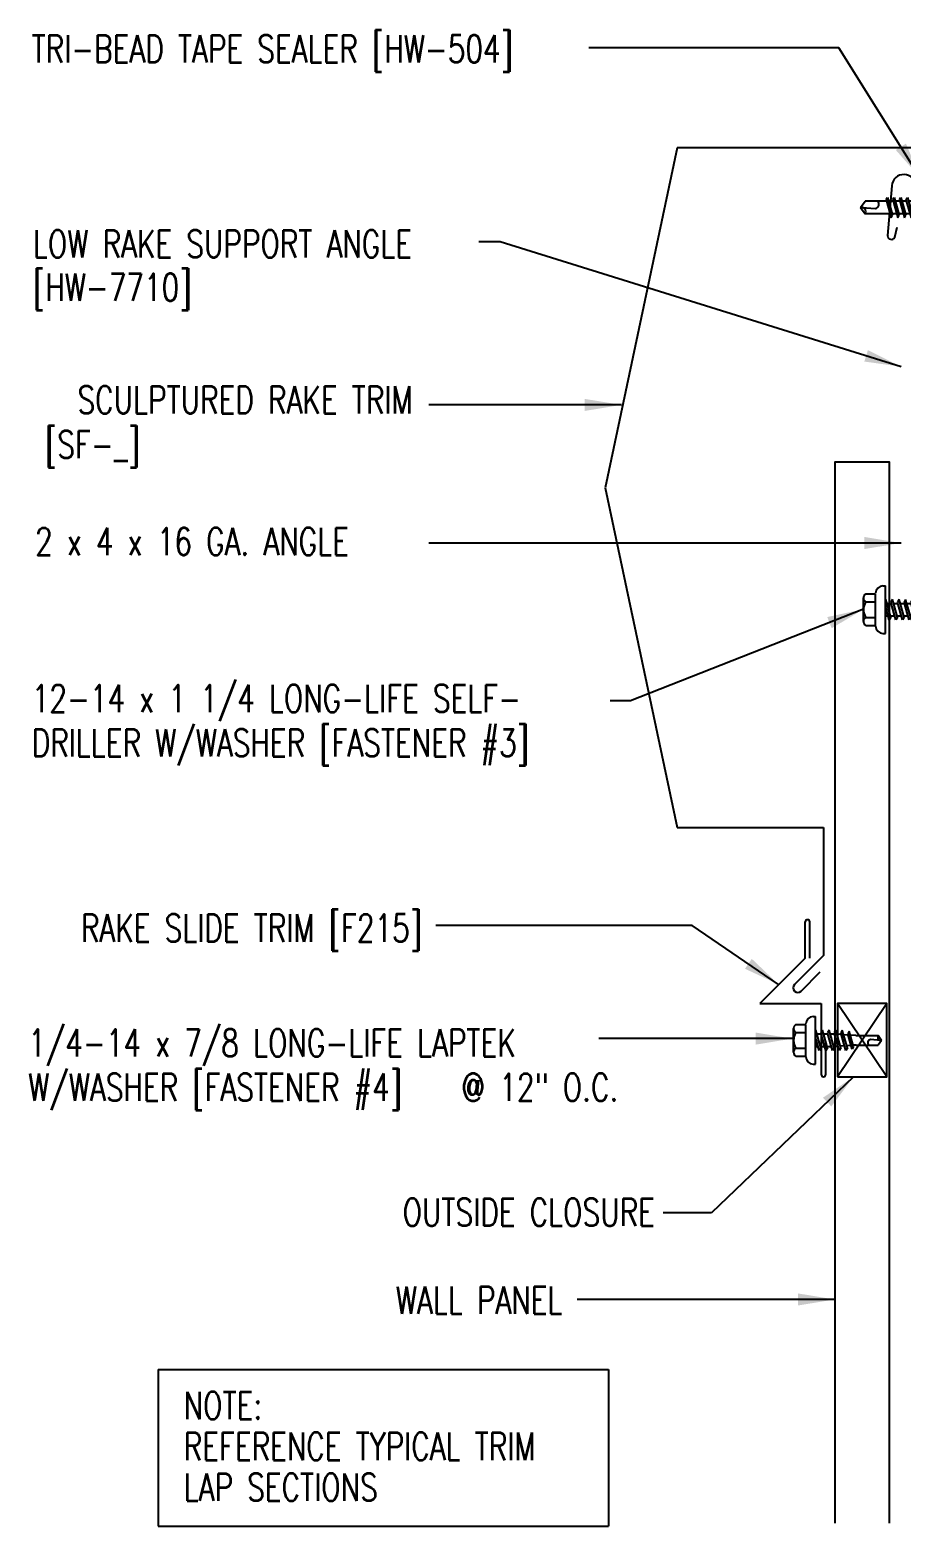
# Model space of a CAD drawing. Extents: x 10.1 to 39.2, y 12.3 to 39.
# Drawn here: x 10.12 to 22.02, y 12.31 to 32.77 of the extents above; entities that cross this region are included whole.
import ezdxf
from ezdxf.enums import TextEntityAlignment as Align

# ---------------------------------------------------------------- set-up
doc = ezdxf.new("R2010")
doc.units = 0
doc.header["$LTSCALE"] = 4
doc.header["$MEASUREMENT"] = 0
doc.layers.get('0').update_dxf_attribs({"linetype": 'CONTINUOUS'})
for name, color, linetype in [('CLO', 3, 'CONTINUOUS'), ('DIM', 7, 'CONTINUOUS'), ('FASTENER', 9, 'CONTINUOUS'), ('PANEL', 11, 'CONTINUOUS'), ('TEXT', 2, 'CONTINUOUS'), ('TRIM', 6, 'CONTINUOUS')]:
    doc.layers.add(name, color=color, linetype=linetype)
doc.styles.add('TEXT1', font='ROMANS.shx', dxfattribs={"width": 0.75, "height": 0.375})
doc.dimstyles.new('DETAIL$7', dxfattribs={"dimscale": 4, "dimtxt": 0.09375, "dimasz": 0.125, "dimexe": 0.0625, "dimexo": 0.125, "dimgap": 0.0625, "dimtad": 1, "dimdec": 4, "dimzin": 3, "dimdsep": 46, "dimlunit": 4, "dimtxsty": 'TEXT1', "dimblk": 'ARCHTICK', "dimcen": 0.0625, "dimclrd": 7, "dimclre": 7, "dimclrt": 2, "dimadec": 0, "dimazin": 0, "dimtfac": 0.59375, "dimtdec": 4, "dimtmove": 2, "dimatfit": 3, "dimfxl": 0, "dimfrac": 2, "dimtolj": 1, "dimtzin": 3, "dimarcsym": 0})

# ---------------------------------------------------------------- blocks, each defined once
blk = doc.blocks.new('MB_DW3')
at = {"layer": 'FASTENER'}
for p, q in [((-0.215, 0.305), (-0.215, 0.171)), ((-0.161, 0.337), (0.161, 0.337)), ((-0.107, 0.305), (-0.107, 0.171)), ((0.107, 0.305), (0.107, 0.171)), ((0.215, 0.305), (0.215, 0.171)), ((-0.324, 0.071), (-0.324, 0.037)), ((-0.324, 0.037), (0.324, 0.037)), ((-0.224, 0.171), (0.215, 0.171)), ((-0.139, -0.016), (0.046, 0.037)), ((-0.104, -0.036), (0.139, 0.033)), ((-0.086, 0.037), (0.086, 0.037)), ((-0.086, 0.037), (-0.086, -0.001)), ((0.086, 0.037), (0.133, 0.037)), ((0.086, 0.018), (0.086, -0.042)), ((0.139, 0.033), (0.133, 0.037)), ((0.324, 0.071), (0.324, 0.037)), ((-0.104, -0.036), (-0.139, -0.016)), ((-0.139, -0.107), (0.104, -0.038)), ((-0.104, -0.127), (-0.139, -0.107)), ((-0.139, -0.198), (0.104, -0.128)), ((-0.104, -0.218), (-0.139, -0.198)), ((-0.104, -0.127), (0.139, -0.058)), ((-0.104, -0.218), (0.139, -0.149)), ((-0.086, -0.031), (-0.086, -0.092)), ((-0.086, -0.122), (-0.086, -0.183)), ((0.086, -0.073), (0.086, -0.133)), ((0.086, -0.164), (0.086, -0.224)), ((0.139, -0.058), (0.104, -0.038)), ((0.139, -0.149), (0.104, -0.128)), ((-0.139, -0.289), (0.104, -0.219)), ((-0.104, -0.309), (-0.139, -0.289)), ((-0.139, -0.38), (0.104, -0.31)), ((-0.104, -0.4), (-0.139, -0.38)), ((-0.139, -0.47), (0.104, -0.401)), ((-0.104, -0.309), (0.139, -0.239)), ((-0.104, -0.4), (0.139, -0.33)), ((-0.086, -0.213), (-0.086, -0.274)), ((-0.086, -0.304), (-0.086, -0.364)), ((-0.086, -0.395), (-0.086, -0.455)), ((0.086, -0.255), (0.086, -0.315)), ((0.086, -0.345), (0.086, -0.406)), ((0.139, -0.239), (0.104, -0.219)), ((0.139, -0.33), (0.104, -0.31)), ((0.139, -0.421), (0.104, -0.401)), ((-0.104, -0.491), (-0.139, -0.47)), ((-0.139, -0.561), (0.104, -0.492)), ((-0.104, -0.581), (-0.139, -0.561)), ((-0.139, -0.652), (0.104, -0.583)), ((-0.104, -0.491), (0.139, -0.421)), ((-0.104, -0.581), (0.139, -0.512)), ((-0.104, -0.672), (0.139, -0.603)), ((-0.086, -0.486), (-0.086, -0.546)), ((-0.086, -0.577), (-0.086, -0.637)), ((0.086, -0.436), (0.086, -0.497)), ((0.086, -0.527), (0.086, -0.588)), ((0.139, -0.512), (0.104, -0.492)), ((0.139, -0.603), (0.104, -0.583)), ((-0.104, -0.672), (-0.139, -0.652)), ((-0.139, -0.743), (0.104, -0.674)), ((-0.104, -0.763), (-0.139, -0.743)), ((-0.104, -0.763), (0.139, -0.694)), ((-0.086, -0.667), (-0.086, -0.728)), ((-0.086, -0.758), (-0.086, -1.05)), ((0.086, -0.618), (0.086, -0.679)), ((0.086, -0.709), (0.086, -1.05)), ((0.139, -0.694), (0.104, -0.674)), ((-0.002, -1.095), (0.014, -0.909)), ((0, -1.111), (-0.086, -1.05)), ((0, -1.111), (0.086, -1.05))]:
    blk.add_line(p, q, dxfattribs=at)
for centre, radius, start, end in [((-0.161, 0.274), 0.0628, 29.8754, 150.1246), ((0, 0.141), 0.196, 56.9974, 123.0026), ((0.161, 0.274), 0.0628, 29.8754, 150.1246), ((-0.224, 0.071), 0.1, 90, 180), ((0.224, 0.071), 0.1, 0, 90), ((-0.046, -0.921), 0.0615, 11.1445, 130.906), ((0.054, -1.097), 0.0563, 55.4585, 194.8454)]:
    blk.add_arc(centre, radius, start, end, dxfattribs=at)
blk = doc.blocks.new('MB_DW4')
at = {"layer": 'FASTENER'}
for p, q in [((-0.217, 0.305), (-0.217, 0.171)), ((-0.163, 0.337), (0.159, 0.337)), ((-0.108, 0.305), (-0.108, 0.171)), ((0.105, 0.305), (0.105, 0.171)), ((0.214, 0.305), (0.214, 0.171)), ((-0.326, 0.071), (-0.326, 0.037)), ((-0.326, 0.037), (0.322, 0.037)), ((-0.226, 0.171), (0.214, 0.171)), ((-0.141, -0.014), (0.037, 0.037)), ((-0.105, -0.034), (0.137, 0.035)), ((-0.088, 0.037), (-0.088, 0.001)), ((-0.088, 0.037), (0.085, 0.037)), ((0.085, 0.037), (0.134, 0.037)), ((0.085, 0.02), (0.085, -0.041)), ((0.137, 0.035), (0.134, 0.037)), ((0.322, 0.071), (0.322, 0.037)), ((-0.105, -0.034), (-0.141, -0.014)), ((-0.141, -0.105), (0.102, -0.036)), ((-0.105, -0.125), (-0.141, -0.105)), ((-0.141, -0.196), (0.102, -0.127)), ((-0.105, -0.216), (-0.141, -0.196)), ((-0.105, -0.125), (0.137, -0.056)), ((-0.105, -0.216), (0.137, -0.147)), ((-0.088, -0.029), (-0.088, -0.09)), ((-0.088, -0.12), (-0.088, -0.181)), ((0.085, -0.071), (0.085, -0.131)), ((0.085, -0.162), (0.085, -0.211)), ((0.137, -0.056), (0.102, -0.036)), ((0.137, -0.147), (0.102, -0.127)), ((-0.141, -0.287), (0.102, -0.217)), ((-0.105, -0.307), (-0.141, -0.287)), ((-0.141, -0.378), (0.102, -0.308)), ((-0.105, -0.398), (-0.141, -0.378)), ((-0.122, -0.463), (0.089, -0.403)), ((-0.105, -0.307), (0.137, -0.238)), ((-0.105, -0.398), (0.137, -0.328)), ((-0.084, -0.27), (-0.088, -0.211)), ((-0.078, -0.36), (-0.082, -0.3)), ((-0.071, -0.449), (-0.075, -0.389)), ((0.071, -0.408), (0.075, -0.346)), ((0.077, -0.315), (0.082, -0.253)), ((0.084, -0.223), (0.085, -0.211)), ((0.124, -0.423), (0.089, -0.403)), ((0.137, -0.238), (0.102, -0.217)), ((0.137, -0.328), (0.102, -0.308)), ((-0.086, -0.483), (-0.122, -0.463)), ((-0.086, -0.483), (0.124, -0.423)), ((-0.066, -0.516), (-0.069, -0.478)), ((-0.066, -0.516), (-0.066, -0.82)), ((0.063, -0.515), (0.068, -0.439)), ((0.063, -0.516), (0.063, -0.82)), ((-0.003, -0.854), (0.009, -0.714)), ((-0.002, -0.866), (-0.066, -0.82)), ((-0.002, -0.866), (0.063, -0.82))]:
    blk.add_line(p, q, dxfattribs=at)
for centre, radius, start, end in [((-0.163, 0.274), 0.0628, 29.8754, 150.1246), ((-0.002, 0.141), 0.196, 56.9974, 123.0026), ((0.159, 0.274), 0.0628, 29.8754, 150.1246), ((-0.226, 0.071), 0.1, 90, 180), ((0.222, 0.071), 0.1, 0, 90), ((0.073, -0.516), 0.01, 175.9484, 180), ((-0.036, -0.723), 0.0461, 11.1445, 130.906), ((0.039, -0.855), 0.0422, 55.4585, 194.8454)]:
    blk.add_arc(centre, radius, start, end, dxfattribs=at)
blk = doc.blocks.new('OS-CLO')
at = {"layer": 'CLO'}
for p, q in [((0.673, 0.5), (0, -0.5)), ((0.673, -0.5), (0, 0.5))]:
    blk.add_line(p, q, dxfattribs=at)
blk.add_lwpolyline([(0, -0.5), (0.673, -0.5), (0.673, 0.5), (0, 0.5)], close=True, dxfattribs=at)
blk = doc.blocks.new('FD-F4')
at = {"layer": 'TEXT', "style": 'TEXT1', "width": 0.75}
for s, p in [('1/4-14 x 7/8 LONG-LIFE LAPTEK', (0.0047, -0.0408)), ('W/WASHER [FASTENER #4]', (0.0047, -0.1926))]:
    blk.add_text(s, height=0.09375, dxfattribs=at).set_placement(p)
blk.add_attdef('(QUANTITY)', (1.4847, -0.1926), '', height=0.0938, dxfattribs=at)
blk = doc.blocks.new('_ArchTick')
at = {"color": 0, "linetype": 'ByBlock', "const_width": 0.15}
blk.add_lwpolyline([(-0.5, -0.5), (0.5, 0.5)], dxfattribs=at)
blk = doc.blocks.new('fz2')
at = {"layer": 'FASTENER'}
for p, q in [((-0.215, 0.305), (-0.215, 0.171)), ((-0.161, 0.337), (0.161, 0.337)), ((-0.107, 0.305), (-0.107, 0.171)), ((0.107, 0.305), (0.107, 0.171)), ((0.215, 0.305), (0.215, 0.171)), ((-0.324, 0.071), (-0.324, 0.037)), ((-0.324, 0.037), (0.324, 0.037)), ((-0.224, 0.171), (0.215, 0.171)), ((-0.139, -0.016), (0.046, 0.037)), ((-0.104, -0.036), (0.139, 0.033)), ((-0.086, 0.037), (0.086, 0.037)), ((-0.086, 0.037), (-0.086, -0.001)), ((0.086, 0.037), (0.133, 0.037)), ((0.086, 0.018), (0.086, -0.042)), ((0.139, 0.033), (0.133, 0.037)), ((0.324, 0.071), (0.324, 0.037)), ((-0.104, -0.036), (-0.139, -0.016)), ((-0.139, -0.107), (0.104, -0.038)), ((-0.104, -0.127), (-0.139, -0.107)), ((-0.139, -0.198), (0.104, -0.128)), ((-0.104, -0.218), (-0.139, -0.198)), ((-0.104, -0.127), (0.139, -0.058)), ((-0.104, -0.218), (0.139, -0.149)), ((-0.086, -0.031), (-0.086, -0.092)), ((-0.086, -0.122), (-0.086, -0.183)), ((0.086, -0.073), (0.086, -0.133)), ((0.086, -0.164), (0.086, -0.224)), ((0.139, -0.058), (0.104, -0.038)), ((0.139, -0.149), (0.104, -0.128)), ((-0.139, -0.289), (0.104, -0.219)), ((-0.104, -0.309), (-0.139, -0.289)), ((-0.139, -0.38), (0.104, -0.31)), ((-0.104, -0.4), (-0.139, -0.38)), ((-0.139, -0.47), (0.104, -0.401)), ((-0.104, -0.309), (0.139, -0.239)), ((-0.104, -0.4), (0.139, -0.33)), ((-0.086, -0.213), (-0.086, -0.274)), ((-0.086, -0.304), (-0.086, -0.364)), ((-0.086, -0.395), (-0.086, -0.455)), ((0.086, -0.255), (0.086, -0.315)), ((0.086, -0.345), (0.086, -0.406)), ((0.139, -0.239), (0.104, -0.219)), ((0.139, -0.33), (0.104, -0.31)), ((0.139, -0.421), (0.104, -0.401)), ((-0.104, -0.491), (-0.139, -0.47)), ((-0.139, -0.561), (0.104, -0.492)), ((-0.104, -0.581), (-0.139, -0.561)), ((-0.139, -0.652), (0.104, -0.583)), ((-0.104, -0.491), (0.139, -0.421)), ((-0.104, -0.581), (0.139, -0.512)), ((-0.104, -0.672), (0.139, -0.603)), ((-0.086, -0.486), (-0.086, -0.546)), ((-0.086, -0.577), (-0.086, -0.637)), ((0.086, -0.436), (0.086, -0.497)), ((0.086, -0.527), (0.086, -0.588)), ((0.139, -0.512), (0.104, -0.492)), ((0.139, -0.603), (0.104, -0.583)), ((-0.104, -0.672), (-0.139, -0.652)), ((-0.139, -0.743), (0.104, -0.674)), ((-0.104, -0.763), (-0.139, -0.743)), ((-0.104, -0.763), (0.139, -0.694)), ((-0.086, -0.667), (-0.086, -0.728)), ((-0.086, -0.758), (-0.086, -1.05)), ((0.086, -0.618), (0.086, -0.679)), ((0.086, -0.709), (0.086, -1.05)), ((0.139, -0.694), (0.104, -0.674)), ((-0.002, -1.095), (0.014, -0.909)), ((0, -1.111), (-0.086, -1.05)), ((0, -1.111), (0.086, -1.05))]:
    blk.add_line(p, q, dxfattribs=at)
for centre, radius, start, end in [((-0.161, 0.274), 0.0628, 29.8754, 150.1246), ((0, 0.141), 0.196, 56.9974, 123.0026), ((0.161, 0.274), 0.0628, 29.8754, 150.1246), ((-0.224, 0.071), 0.1, 90, 180), ((0.224, 0.071), 0.1, 0, 90), ((-0.046, -0.921), 0.0615, 11.1445, 130.906), ((0.054, -1.097), 0.0563, 55.4585, 194.8454)]:
    blk.add_arc(centre, radius, start, end, dxfattribs=at)
blk = doc.blocks.new('FD-F3')
at = {"layer": 'TEXT', "style": 'TEXT1', "width": 0.75}
for s, p in [('12-14 x 1 1/4 LONG-LIFE SELF-', (0.0047, -0.0408)), ('DRILLER W/WASHER [FASTENER #3]', (0.0047, -0.1926))]:
    blk.add_text(s, height=0.09375, dxfattribs=at).set_placement(p)
blk.add_attdef('(QUANTITY)', (0.0047, -0.3444), '', height=0.0938, dxfattribs=at)
blk = doc.blocks.new('A$C30686E82')
for p, q in [((-2.715, 0.761), (3.437, 0.761)), ((-2.715, 0.761), (-2.715, -1.379)), ((3.437, 0.761), (3.437, -1.379)), ((-2.715, -1.379), (3.437, -1.379))]:
    blk.add_line(p, q)
at = {"layer": 'TEXT', "style": 'TEXT1', "width": 0.75}
for s, p in [('NOTE:', (-2.368, 0.081)), ('REFERENCE TYPICAL TRIM', (-2.368, -0.477)), ('LAP SECTIONS', (-2.368, -1.035))]:
    blk.add_text(s, height=0.375, dxfattribs=at).set_placement(p)

msp = doc.modelspace()

# ---------------------------------------------------------------- linework, layer by layer
at = {"layer": 'PANEL'}
for p, q in [((21.89829, 30.64067), (21.83887, 29.96103)), ((21.93724, 29.93444), (21.97111, 30.07232))]:
    msp.add_line(p, q, dxfattribs=at)
msp.add_lwpolyline([(21.86629, 12.35663), (21.86629, 26.86013), (21.11629, 26.86013), (21.11629, 12.35663)], dxfattribs=at)
for centre, radius, start, end in [((22.05977, 30.63151), 0.16173, 359.89106, 176.752334), ((21.89107, 29.9589), 0.05224, 177.66526, 332.093127)]:
    msp.add_arc(centre, radius, start, end, dxfattribs=at)
at = {"layer": 'TRIM'}
for p, q in [((18.96483, 31.15718), (17.97725, 26.51098)), ((24.27799, 31.15718), (18.96483, 31.15718)), ((17.97725, 26.51098), (18.96483, 21.86478)), ((18.96483, 21.86478), (20.96483, 21.86478)), ((20.96483, 21.86478), (20.96483, 20.11478)), ((20.71336, 20.07735), (20.71336, 20.57735)), ((20.77586, 20.07735), (20.77586, 20.57735)), ((20.71336, 20.07735), (20.09464, 19.45863)), ((20.96483, 20.11478), (20.56733, 19.71728)), ((20.65571, 19.62889), (20.91793, 19.89111)), ((20.09464, 19.45863), (20.93207, 19.45863)), ((20.93207, 19.45863), (20.93207, 18.48983)), ((20.99457, 18.48983), (20.99457, 18.92283))]:
    msp.add_line(p, q, dxfattribs=at)
for centre, radius, start, end in [((20.74461, 20.57391), 0.03144, 6.278361, 173.721639), ((20.61152, 19.67309), 0.0625, 135, 315), ((20.96332, 18.48983), 0.03125, 180, 0)]:
    msp.add_arc(centre, radius, start, end, dxfattribs=at)

# ---------------------------------------------------------------- block references
msp.add_blockref('A$C30686E82', (14.58491, 13.69439))
at = {"layer": 'CLO'}
msp.add_blockref('OS-CLO', (21.1547, 18.95759), dxfattribs=at)
at = {"layer": 'FASTENER'}
for name, p, rotation in [('MB_DW3', (22.58121, 30.34161), 270), ('fz2', (21.84643, 24.84362), 90), ('MB_DW4', (20.89189, 18.95759), 90.00000000000001)]:
    msp.add_blockref(name, p, dxfattribs=dict(at, rotation=rotation))
at = {"layer": 'TEXT', "xscale": 4, "yscale": 4, "zscale": 4}
msp.add_blockref('FD-F3', (10.1207, 23.60668), dxfattribs=at)
msp.add_blockref('FD-F4', (10.07268, 18.89692), dxfattribs=at).add_auto_attribs({'(QUANTITY)': '@ 12" O.C.'})

# ---------------------------------------------------------------- texts
at = {"layer": 'TEXT', "style": 'TEXT1', "width": 0.75}
for s, p in [('TRI-BEAD TAPE SEALER [HW-504]', (10.13714, 32.32353)), ('LOW RAKE SUPPORT ANGLE', (10.15553, 29.65694)), ('[HW-7710]', (10.15553, 29.06463)), ('2 x 4 x 16 GA. ANGLE', (10.18511, 25.58927))]:
    msp.add_text(s, height=0.375, dxfattribs=at).set_placement(p)
for s, p in [('SCULPTURED RAKE TRIM', (15.34572, 27.5247)), ('[SF-_]', (11.62269, 26.91465)), ('RAKE SLIDE TRIM [F215]', (15.47589, 20.3046)), ('OUTSIDE CLOSURE', (18.65747, 16.41781)), ('WALL PANEL', (17.39458, 15.21528))]:
    msp.add_text(s, height=0.375, dxfattribs=at).set_placement(p, align=Align.RIGHT)

# ---------------------------------------------------------------- leaders
at = {"layer": 'DIM'}
for points in [[(22.28656, 30.74842), (21.17282, 32.52392), (17.75664, 32.52392)], [(18.2006, 27.64315), (15.9918, 27.64315), (15.56837, 27.64315)], [(22.02342, 25.75516), (18.78526, 25.75516), (15.56655, 25.75516)], [(20.34935, 19.71986), (19.16976, 20.52613), (15.66205, 20.52613)], [(20.53697, 18.97951), (18.99174, 18.97951), (17.89205, 18.97951)], [(21.37455, 18.45759), (19.42995, 16.59798), (18.77263, 16.59798)], [(21.11629, 15.41319), (18.73154, 15.41319), (17.59491, 15.41319)]]:
    msp.add_leader(points, dimstyle='DETAIL$7', dxfattribs=at)
msp.add_leader([(22.02342, 28.16607), (16.5418, 29.87055), (16.25274, 29.87055)], dimstyle='DETAIL$7', override={"dimtad": 0}, dxfattribs=at)
at = {"layer": 'TRIM'}
msp.add_leader([(21.50985, 24.84968), (18.3235, 23.5954), (18.04666, 23.5954)], dimstyle='DETAIL$7', dxfattribs=at)

doc.saveas('drawing.dxf')
